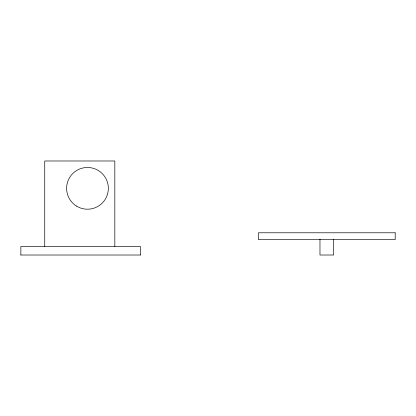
<?xml version="1.0" encoding="UTF-8"?>
<svg xmlns="http://www.w3.org/2000/svg" width="416" height="416" viewBox="0 0 416 416"><rect width="100%" height="100%" fill="white"/><g stroke="black" fill="none" stroke-linecap="round" stroke-linejoin="round"><path stroke-width="0.62" d="M20.8 255.013L140.473 255.013M333.653 239.138L333.653 255.013L319.977 255.013L319.977 239.138M140.4 255.013L140.4 246.464L20.868 246.464L20.868 255.013M114.826 246.464L114.826 160.987L44.736 160.987L44.736 246.464M395.2 232.788L258.435 232.788L258.435 239.626L395.2 239.626L395.2 232.788M76.471 206.071A20.868 20.868 0 0 0 108.332 188.999A20.868 20.868 0 0 0 77.62 169.946A20.868 20.868 0 0 0 76.471 206.071"/></g></svg>
